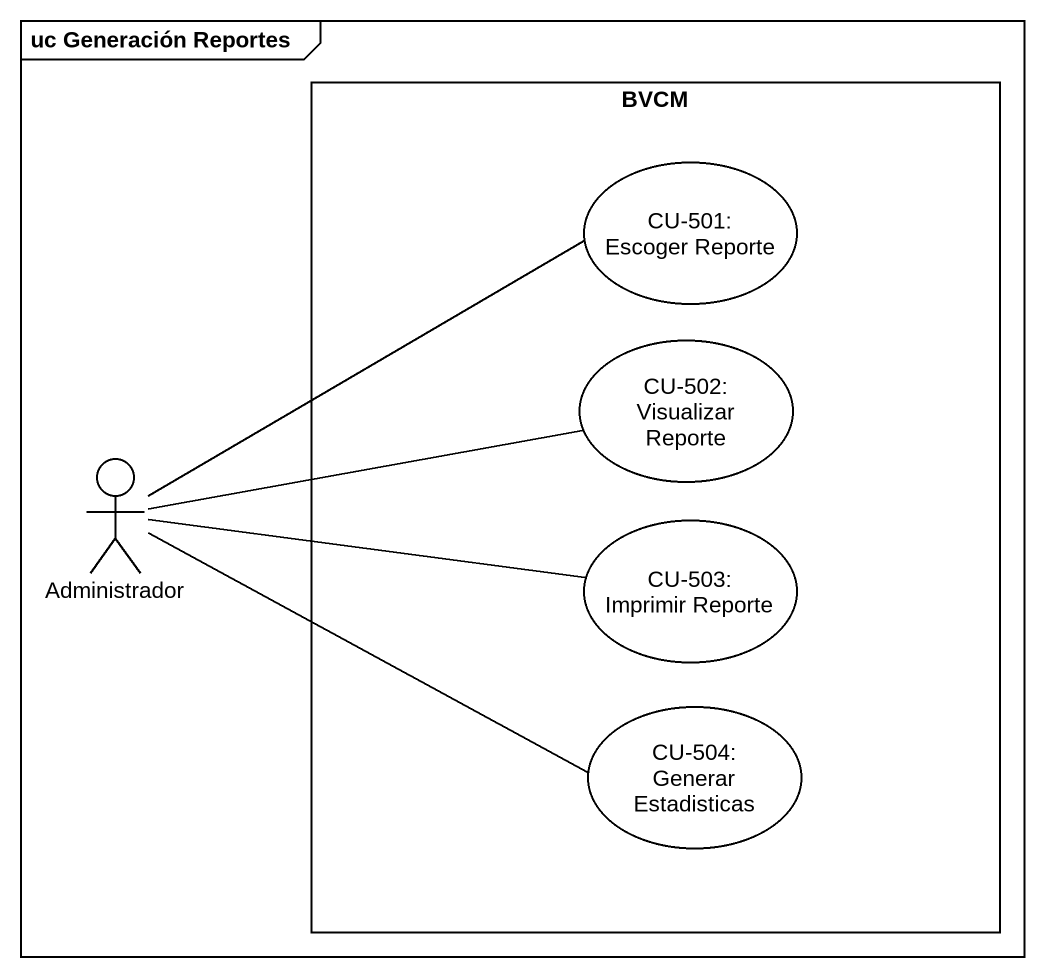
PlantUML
@startuml
mainframe uc Generación Reportes
rectangle BVCM {
  usecase "CU-501: Escoger Reporte" as CU_501_Escoger_Reporte
  usecase "CU-502: Visualizar Reporte" as CU_502_Visualizar_Reporte
  usecase "CU-503: Imprimir Reporte" as CU_503_Imprimir_Reporte
  usecase "CU-504: Generar Estadisticas" as CU_504_Generar_Estadisticas
}
actor Administrador
Administrador -right- CU_501_Escoger_Reporte
Administrador -right- CU_502_Visualizar_Reporte
Administrador -right- CU_503_Imprimir_Reporte
Administrador -right- CU_504_Generar_Estadisticas
@enduml
